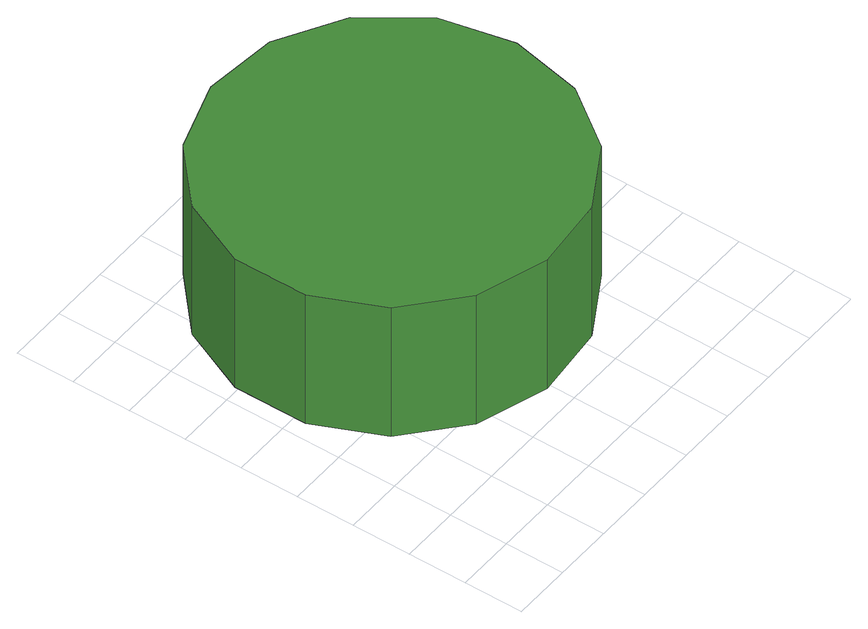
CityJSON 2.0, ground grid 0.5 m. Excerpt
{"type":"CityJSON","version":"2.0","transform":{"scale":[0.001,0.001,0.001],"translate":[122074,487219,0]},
"CityObjects":{
"tree1":{"type":"SolitaryVegetationObject","attributes":{"function":"something"},"geometry":[{"type":"MultiSurface","lod":"1","boundaries":[[[0,1,2,3,4,5,6,7,8,9,10,11,12,13,14]],[[15,16,17,18,19,20,21,22,23,24,25,26,27,28,29]],[[0,29,28,1]],[[1,28,27,2]],[[2,27,26,3]],[[3,26,25,4]],[[4,25,24,5]],[[5,24,23,6]],[[6,23,22,7]],[[7,22,21,8]],[[8,21,20,9]],[[9,20,19,10]],[[10,19,18,11]],[[11,18,17,12]],[[12,17,16,13]],[[13,16,15,14]],[[14,15,29,0]]]}]}
},
"vertices":[
[3138,2218,1462],[3008,2833,1462],[2638,3342,1462],[2093,3657,1462],[1467,3723,1462],[869,3528,1462],[401,3107,1462],[145,2532,1462],[145,1903,1462],[401,1328,1462],[869,907,1462],[1467,713,1462],[2093,779,1462],[2638,1093,1462],[3008,1602,1462],[3008,1602,172],[2638,1093,172],[2093,779,172],[1467,713,172],[869,907,172],[401,1328,172],[145,1903,172],[145,2532,172],[401,3107,172],[869,3528,172],[1467,3723,172],[2093,3657,172],[2638,3342,172],[3008,2833,172],[3138,2218,172]
]}
